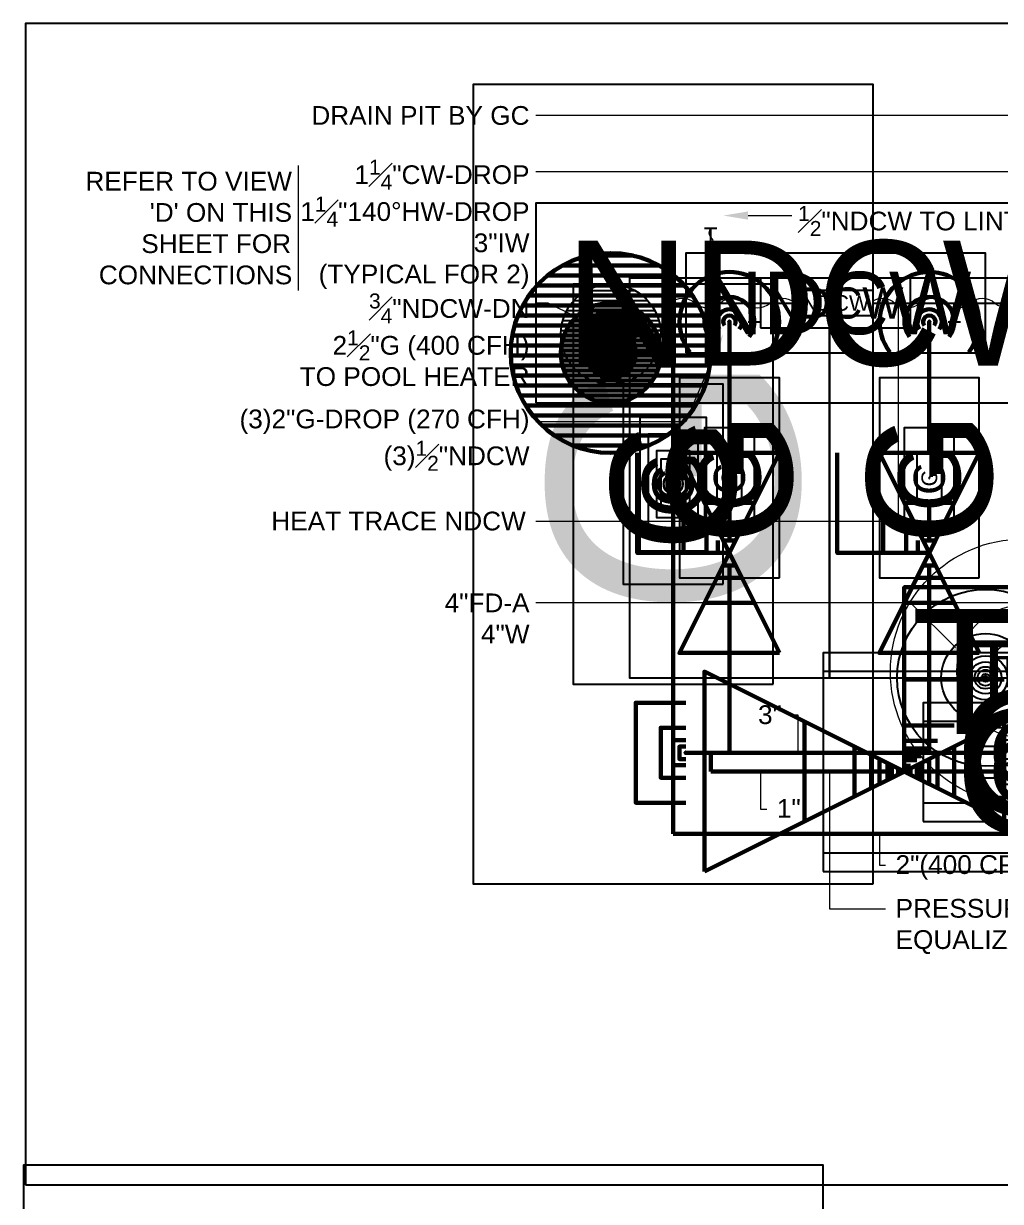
# Model space of a CAD drawing. Extents: x -6836 to 13740, y -142 to 3166.
# Drawn here: x 1197 to 1431.6, y 1227.3 to 1510.1 of the extents above; entities that cross this region are included whole.
import ezdxf
from ezdxf import colors
from ezdxf.entities.mleader import LeaderData, LeaderLine
from ezdxf.enums import TextEntityAlignment as Align
from ezdxf.math import Vec2, Vec3

# ---------------------------------------------------------------- set-up
doc = ezdxf.new("R2010")
doc.units = 0
doc.header["$LTSCALE"] = 18
doc.header["$MEASUREMENT"] = 0
for name, color, linetype, lineweight in [('G-ANNO-TEXT', 70, 'Continuous', 0), ('G-ANNO-TEXT @ 1', 70, 'Continuous', 0), ('G-ANNO-TEXT @ 192', 70, 'Continuous', 0), ('G-ANNO-TEXT @ 384', 70, 'Continuous', 0), ('G-ANNO-TEXT @ 48', 70, 'Continuous', 0), ('G-ANNO-TEXT @ 96', 70, 'Continuous', 0), ('P-GAS-N', 3, 'Continuous', 60), ('P-GAS-N @ 1 (1)', 3, 'Continuous', 60), ('P-GAS-N @ 1 (2)', 3, 'Continuous', 60), ('P-GAS-N @ 12', 3, 'Continuous', 60), ('P-GAS-N @ 128', 3, 'Continuous', 60), ('P-GAS-N @ 16', 3, 'Continuous', 60), ('P-GAS-N @ 192', 3, 'Continuous', 60), ('P-GAS-N @ 2', 3, 'Continuous', 60), ('P-GAS-N @ 24', 3, 'Continuous', 60), ('P-GAS-N @ 384', 3, 'Continuous', 60), ('P-GAS-N @ 4', 3, 'Continuous', 60), ('P-GAS-N @ 48', 3, 'Continuous', 60), ('P-GAS-N @ 64', 3, 'Continuous', 60), ('P-GAS-N @ 768', 3, 'Continuous', 60), ('P-GAS-N @ 8', 3, 'Continuous', 60), ('P-GAS-N @ 96', 3, 'Continuous', 60)]:
    doc.layers.add(name, color=color, linetype=linetype, lineweight=lineweight)
for name, color, linetype in [('P-IW-N', 1, 'Continuous'), ('P-IW-N @ 1 (1)', 1, 'Continuous'), ('P-IW-N @ 1 (2)', 1, 'Continuous'), ('P-IW-N @ 128', 1, 'Continuous'), ('P-IW-N @ 192', 1, 'Continuous'), ('P-IW-N @ 384', 1, 'Continuous'), ('P-IW-N @ 48', 1, 'Continuous'), ('P-IW-N @ 64', 1, 'Continuous'), ('P-IW-N @ 768', 1, 'Continuous'), ('P-IW-N @ 96', 1, 'Continuous'), ('P-NDCW-N', 4, 'Continuous'), ('P-NDCW-N @ 1 (1)', 4, 'Continuous'), ('P-NDCW-N @ 192', 4, 'Continuous'), ('P-NDCW-N @ 384', 4, 'Continuous'), ('P-NDCW-N @ 48', 4, 'Continuous'), ('P-NDCW-N @ 96', 4, 'Continuous'), ('P-SAN-N', 6, 'Continuous'), ('P-SAN-N @ 1 (1)', 6, 'Continuous'), ('P-SAN-N @ 192', 6, 'Continuous'), ('P-SAN-N @ 384', 6, 'Continuous'), ('P-SAN-N @ 48', 6, 'Continuous'), ('P-SAN-N @ 96', 6, 'Continuous')]:
    doc.layers.add(name, color=color, linetype=linetype)
doc.styles.add('Arial', font='arial.ttf')
doc.dimstyles.new('Loop048', dxfattribs={"dimscale": 0, "dimtxt": 0.09375, "dimasz": 0.03125, "dimexe": 0.0625, "dimexo": 0.0625, "dimgap": 0.09375, "dimtad": 1, "dimdec": 4, "dimzin": 3, "dimdsep": 46, "dimlunit": 4, "dimtxsty": 'Arial', "dimblk": 'OBLIQUE', "dimcen": 0.09375, "dimdle": 0.0625, "dimclrd": 256, "dimclre": 256, "dimclrt": 256, "dimadec": 4, "dimazin": 0, "dimtfac": 0.8, "dimtdec": 4, "dimtix": 1, "dimtofl": 0, "dimtmove": 1, "dimatfit": 0, "dimldrblk": 'LeaderNoteBlock', "dimfxl": 1, "dimfrac": 1, "dimtolj": 1, "dimtzin": 0, "dimlwd": -1, "dimlwe": -1, "dimarcsym": 0})

# ---------------------------------------------------------------- blocks, each defined once
blk = doc.blocks.new('*U3')
at = {"linetype": 'Continuous'}
blk.add_arc((0, 0), 0.03112, 232.56697, 127.43303, dxfattribs=at)
blk = doc.blocks.new('*U2322')
at = {"layer": 'P-GAS-N @ 1 (1)', "rotation": 89.99999999999999}
blk.add_blockref('*U3', (1366.5, 1438.5), dxfattribs=at)
at = {"layer": 'P-GAS-N @ 192', "xscale": 192, "yscale": 192, "zscale": 192, "rotation": 89.99999999999999}
blk.add_blockref('*U3', (1366.5, 1438.5), dxfattribs=at)
at = {"layer": 'P-GAS-N @ 384', "xscale": 384, "yscale": 384, "zscale": 384, "rotation": 89.99999999999999}
blk.add_blockref('*U3', (1366.5, 1438.5), dxfattribs=at)
at = {"layer": 'P-GAS-N @ 48', "xscale": 48, "yscale": 48, "zscale": 48, "rotation": 90}
blk.add_blockref('*U3', (1366.5, 1438.5), dxfattribs=at)
at = {"layer": 'P-GAS-N @ 96', "xscale": 96, "yscale": 96, "zscale": 96, "rotation": 89.99999999999999}
blk.add_blockref('*U3', (1366.5, 1438.5), dxfattribs=at)
blk = doc.blocks.new('*U42')
at = {"linetype": 'Continuous'}
for points in [[(0, 0), (0, 0.05761), (0.0625, 0.05761)], [(-0.0625, -0.03125), (-0.0625, 0.03125), (0.0625, -0.03125), (0.0625, 0.03125), (-0.0625, -0.03125)]]:
    blk.add_lwpolyline(points, dxfattribs=at)
blk = doc.blocks.new('*U2323')
at = {"layer": 'P-GAS-N @ 1 (1)', "rotation": 89.99999999999999}
blk.add_blockref('*U42', (1366.5, 1383), dxfattribs=at)
at = {"layer": 'P-GAS-N @ 192', "xscale": 192, "yscale": 192, "zscale": 192, "rotation": 89.99999999999999}
blk.add_blockref('*U42', (1366.5, 1383), dxfattribs=at)
at = {"layer": 'P-GAS-N @ 384', "xscale": 384, "yscale": 384, "zscale": 384, "rotation": 89.99999999999999}
blk.add_blockref('*U42', (1366.5, 1383), dxfattribs=at)
at = {"layer": 'P-GAS-N @ 48', "xscale": 48, "yscale": 48, "zscale": 48, "rotation": 90}
blk.add_blockref('*U42', (1366.5, 1383), dxfattribs=at)
at = {"layer": 'P-GAS-N @ 96', "xscale": 96, "yscale": 96, "zscale": 96, "rotation": 89.99999999999999}
blk.add_blockref('*U42', (1366.5, 1383), dxfattribs=at)
blk = doc.blocks.new('*U31')
at = {"layer": 'DEFPOINTS'}
blk.add_lwpolyline([(-0.125, -0.0625), (0.125, -0.0625), (0.125, 0.0625), (-0.125, 0.0625)], close=True, dxfattribs=at)
at = {"style": 'Arial'}
blk.add_text('G', height=0.07812, dxfattribs=at).set_placement((0, 0), align=Align.MIDDLE)
blk = doc.blocks.new('*U2324')
at = {"layer": 'P-GAS-N @ 1 (1)', "rotation": 89.99999999999999}
blk.add_blockref('*U31', (1366.5, 1401), dxfattribs=at)
at = {"layer": 'P-GAS-N @ 192', "xscale": 192, "yscale": 192, "zscale": 192, "rotation": 89.99999999999999}
blk.add_blockref('*U31', (1366.5, 1401), dxfattribs=at)
at = {"layer": 'P-GAS-N @ 384', "xscale": 384, "yscale": 384, "zscale": 384, "rotation": 89.99999999999999}
blk.add_blockref('*U31', (1366.5, 1401), dxfattribs=at)
at = {"layer": 'P-GAS-N @ 48', "xscale": 48, "yscale": 48, "zscale": 48, "rotation": 90}
blk.add_blockref('*U31', (1366.5, 1401), dxfattribs=at)
at = {"layer": 'P-GAS-N @ 96', "xscale": 96, "yscale": 96, "zscale": 96, "rotation": 89.99999999999999}
blk.add_blockref('*U31', (1366.5, 1401), dxfattribs=at)
blk = doc.blocks.new('*U2717')
at = {"layer": 'P-GAS-N @ 1 (1)', "rotation": 89.99999999999999}
blk.add_blockref('*U3', (1414.5, 1438.5), dxfattribs=at)
at = {"layer": 'P-GAS-N @ 192', "xscale": 192, "yscale": 192, "zscale": 192, "rotation": 89.99999999999999}
blk.add_blockref('*U3', (1414.5, 1438.5), dxfattribs=at)
at = {"layer": 'P-GAS-N @ 384', "xscale": 384, "yscale": 384, "zscale": 384, "rotation": 89.99999999999999}
blk.add_blockref('*U3', (1414.5, 1438.5), dxfattribs=at)
at = {"layer": 'P-GAS-N @ 48', "xscale": 48, "yscale": 48, "zscale": 48, "rotation": 90}
blk.add_blockref('*U3', (1414.5, 1438.5), dxfattribs=at)
at = {"layer": 'P-GAS-N @ 96', "xscale": 96, "yscale": 96, "zscale": 96, "rotation": 89.99999999999999}
blk.add_blockref('*U3', (1414.5, 1438.5), dxfattribs=at)
blk = doc.blocks.new('*U2718')
at = {"layer": 'P-GAS-N @ 1 (1)', "rotation": 89.99999999999999}
blk.add_blockref('*U42', (1414.5, 1383), dxfattribs=at)
at = {"layer": 'P-GAS-N @ 192', "xscale": 192, "yscale": 192, "zscale": 192, "rotation": 89.99999999999999}
blk.add_blockref('*U42', (1414.5, 1383), dxfattribs=at)
at = {"layer": 'P-GAS-N @ 384', "xscale": 384, "yscale": 384, "zscale": 384, "rotation": 89.99999999999999}
blk.add_blockref('*U42', (1414.5, 1383), dxfattribs=at)
at = {"layer": 'P-GAS-N @ 48', "xscale": 48, "yscale": 48, "zscale": 48, "rotation": 90}
blk.add_blockref('*U42', (1414.5, 1383), dxfattribs=at)
at = {"layer": 'P-GAS-N @ 96', "xscale": 96, "yscale": 96, "zscale": 96, "rotation": 89.99999999999999}
blk.add_blockref('*U42', (1414.5, 1383), dxfattribs=at)
blk = doc.blocks.new('*U2719')
at = {"layer": 'P-GAS-N @ 1 (1)', "rotation": 89.99999999999999}
blk.add_blockref('*U31', (1414.5, 1401), dxfattribs=at)
at = {"layer": 'P-GAS-N @ 192', "xscale": 192, "yscale": 192, "zscale": 192, "rotation": 89.99999999999999}
blk.add_blockref('*U31', (1414.5, 1401), dxfattribs=at)
at = {"layer": 'P-GAS-N @ 384', "xscale": 384, "yscale": 384, "zscale": 384, "rotation": 89.99999999999999}
blk.add_blockref('*U31', (1414.5, 1401), dxfattribs=at)
at = {"layer": 'P-GAS-N @ 48', "xscale": 48, "yscale": 48, "zscale": 48, "rotation": 90}
blk.add_blockref('*U31', (1414.5, 1401), dxfattribs=at)
at = {"layer": 'P-GAS-N @ 96', "xscale": 96, "yscale": 96, "zscale": 96, "rotation": 89.99999999999999}
blk.add_blockref('*U31', (1414.5, 1401), dxfattribs=at)
blk = doc.blocks.new('*U64')
at = {"linetype": 'Continuous'}
blk.add_lwpolyline([(0, -0.03125), (-0.03125, -0.03125), (-0.03125, 0.03125), (0, 0.03125)], dxfattribs=at)
blk = doc.blocks.new('*U2723')
at = {"layer": 'P-GAS-N @ 1 (1)'}
blk.add_blockref('*U64', (1356, 1335), dxfattribs=at)
at = {"layer": 'P-GAS-N @ 192', "xscale": 192, "yscale": 192, "zscale": 192}
blk.add_blockref('*U64', (1356, 1335), dxfattribs=at)
at = {"layer": 'P-GAS-N @ 384', "xscale": 384, "yscale": 384, "zscale": 384}
blk.add_blockref('*U64', (1356, 1335), dxfattribs=at)
at = {"layer": 'P-GAS-N @ 48', "xscale": 48, "yscale": 48, "zscale": 48}
blk.add_blockref('*U64', (1356, 1335), dxfattribs=at)
at = {"layer": 'P-GAS-N @ 96', "xscale": 96, "yscale": 96, "zscale": 96}
blk.add_blockref('*U64', (1356, 1335), dxfattribs=at)
blk = doc.blocks.new('_Oblique')
at = {"color": 0, "linetype": 'ByBlock', "lineweight": -2}
blk.add_line((-0.5, -0.5), (0.5, 0.5), dxfattribs=at)
blk = doc.blocks.new('LeaderNoteBlock')
blk.add_ellipse((0, 0), major_axis=(1, 0), ratio=0.25, start_param=5.387521, end_param=10.320443)
blk = doc.blocks.new('Gas Pipe Type')
at = {"layer": 'DEFPOINTS'}
blk.add_lwpolyline([(-0.125, -0.0625), (0.125, -0.0625), (0.125, 0.0625), (-0.125, 0.0625)], close=True, dxfattribs=at)
at = {"style": 'Arial'}
blk.add_text('G', height=0.07812, dxfattribs=at).set_placement((0, 0), align=Align.MIDDLE)
blk = doc.blocks.new('*U2724')
at = {"layer": 'P-GAS-N @ 1 (1)', "linetype": 'ByBlock', "lineweight": -2}
blk.add_blockref('Gas Pipe Type', (1437, 1335), dxfattribs=at)
at = {"layer": 'P-GAS-N @ 192', "linetype": 'ByBlock', "lineweight": -2, "xscale": 192, "yscale": 192, "zscale": 192}
blk.add_blockref('Gas Pipe Type', (1437, 1335), dxfattribs=at)
at = {"layer": 'P-GAS-N @ 384', "linetype": 'ByBlock', "lineweight": -2, "xscale": 384, "yscale": 384, "zscale": 384}
blk.add_blockref('Gas Pipe Type', (1437, 1335), dxfattribs=at)
at = {"layer": 'P-GAS-N @ 48', "linetype": 'ByBlock', "lineweight": -2, "xscale": 48, "yscale": 48, "zscale": 48}
blk.add_blockref('Gas Pipe Type', (1437, 1335), dxfattribs=at)
at = {"layer": 'P-GAS-N @ 96', "linetype": 'ByBlock', "lineweight": -2, "xscale": 96, "yscale": 96, "zscale": 96}
blk.add_blockref('Gas Pipe Type', (1437, 1335), dxfattribs=at)
blk = doc.blocks.new('*U2725')
at = {"layer": 'P-GAS-N @ 1 (1)', "linetype": 'ByBlock', "lineweight": -2}
blk.add_blockref('Gas Pipe Type', (1437, 1330.5), dxfattribs=at)
at = {"layer": 'P-GAS-N @ 192', "linetype": 'ByBlock', "lineweight": -2, "xscale": 192, "yscale": 192, "zscale": 192}
blk.add_blockref('Gas Pipe Type', (1437, 1330.5), dxfattribs=at)
at = {"layer": 'P-GAS-N @ 384', "linetype": 'ByBlock', "lineweight": -2, "xscale": 384, "yscale": 384, "zscale": 384}
blk.add_blockref('Gas Pipe Type', (1437, 1330.5), dxfattribs=at)
at = {"layer": 'P-GAS-N @ 48', "linetype": 'ByBlock', "lineweight": -2, "xscale": 48, "yscale": 48, "zscale": 48}
blk.add_blockref('Gas Pipe Type', (1437, 1330.5), dxfattribs=at)
at = {"layer": 'P-GAS-N @ 96', "linetype": 'ByBlock', "lineweight": -2, "xscale": 96, "yscale": 96, "zscale": 96}
blk.add_blockref('Gas Pipe Type', (1437, 1330.5), dxfattribs=at)
blk = doc.blocks.new('*U36')
h = blk.add_hatch()
h.set_pattern_fill('ANSI31', color=256, scale=0.025, angle=135)
edge = h.paths.add_edge_path()
edge.add_arc((0, 0), 0.03125, 0, 360)
blk.add_circle((0, 0), 0.03125)
blk = doc.blocks.new('*U2726')
at = {"layer": 'P-NDCW-N @ 1 (1)'}
blk.add_blockref('*U36', (1338, 1435.5), dxfattribs=at)
at = {"layer": 'P-NDCW-N @ 192', "xscale": 192, "yscale": 192, "zscale": 192}
blk.add_blockref('*U36', (1338, 1435.5), dxfattribs=at)
at = {"layer": 'P-NDCW-N @ 384', "xscale": 384, "yscale": 384, "zscale": 384}
blk.add_blockref('*U36', (1338, 1435.5), dxfattribs=at)
at = {"layer": 'P-NDCW-N @ 48', "xscale": 48, "yscale": 48, "zscale": 48}
blk.add_blockref('*U36', (1338, 1435.5), dxfattribs=at)
at = {"layer": 'P-NDCW-N @ 96', "xscale": 96, "yscale": 96, "zscale": 96}
blk.add_blockref('*U36', (1338, 1435.5), dxfattribs=at)
blk = doc.blocks.new('*U84')
at = {"layer": 'DEFPOINTS'}
blk.add_lwpolyline([(-0.1875, -0.0625), (0.1875, -0.0625), (0.1875, 0.0625), (-0.1875, 0.0625)], close=True, dxfattribs=at)
at = {"style": 'Arial'}
blk.add_text('NDCW', height=0.078125, dxfattribs=at).set_placement((0, 0), align=Align.MIDDLE)
blk = doc.blocks.new('*U2727')
at = {"layer": 'P-NDCW-N @ 1 (1)', "linetype": 'ByBlock', "lineweight": -2}
blk.add_blockref('*U84', (1392, 1443), dxfattribs=at)
at = {"layer": 'P-NDCW-N @ 192', "linetype": 'ByBlock', "lineweight": -2, "xscale": 192, "yscale": 192, "zscale": 192}
blk.add_blockref('*U84', (1392, 1443), dxfattribs=at)
at = {"layer": 'P-NDCW-N @ 384', "linetype": 'ByBlock', "lineweight": -2, "xscale": 384, "yscale": 384, "zscale": 384}
blk.add_blockref('*U84', (1392, 1443), dxfattribs=at)
at = {"layer": 'P-NDCW-N @ 48', "linetype": 'ByBlock', "lineweight": -2, "xscale": 48, "yscale": 48, "zscale": 48}
blk.add_blockref('*U84', (1392, 1443), dxfattribs=at)
at = {"layer": 'P-NDCW-N @ 96', "linetype": 'ByBlock', "lineweight": -2, "xscale": 96, "yscale": 96, "zscale": 96}
blk.add_blockref('*U84', (1392, 1443), dxfattribs=at)
blk = doc.blocks.new('*U2853')
at = {"layer": 'P-GAS-N @ 1 (1)'}
blk.add_blockref('*U36', (1338, 1431), dxfattribs=at)
at = {"layer": 'P-GAS-N @ 1 (2)'}
blk.add_blockref('*U36', (1338, 1431), dxfattribs=at)
at = {"layer": 'P-GAS-N @ 12', "xscale": 12, "yscale": 12, "zscale": 12}
blk.add_blockref('*U36', (1338, 1431), dxfattribs=at)
at = {"layer": 'P-GAS-N @ 128', "xscale": 128, "yscale": 128, "zscale": 128}
blk.add_blockref('*U36', (1338, 1431), dxfattribs=at)
at = {"layer": 'P-GAS-N @ 16', "xscale": 16, "yscale": 16, "zscale": 16}
blk.add_blockref('*U36', (1338, 1431), dxfattribs=at)
at = {"layer": 'P-GAS-N @ 192', "xscale": 192, "yscale": 192, "zscale": 192}
blk.add_blockref('*U36', (1338, 1431), dxfattribs=at)
at = {"layer": 'P-GAS-N @ 2', "xscale": 2, "yscale": 2, "zscale": 2}
blk.add_blockref('*U36', (1338, 1431), dxfattribs=at)
at = {"layer": 'P-GAS-N @ 24', "xscale": 24, "yscale": 24, "zscale": 24}
blk.add_blockref('*U36', (1338, 1431), dxfattribs=at)
at = {"layer": 'P-GAS-N @ 384', "xscale": 384, "yscale": 384, "zscale": 384}
blk.add_blockref('*U36', (1338, 1431), dxfattribs=at)
at = {"layer": 'P-GAS-N @ 4', "xscale": 4, "yscale": 4, "zscale": 4}
blk.add_blockref('*U36', (1338, 1431), dxfattribs=at)
at = {"layer": 'P-GAS-N @ 48', "xscale": 48, "yscale": 48, "zscale": 48}
blk.add_blockref('*U36', (1338, 1431), dxfattribs=at)
at = {"layer": 'P-GAS-N @ 64', "xscale": 64, "yscale": 64, "zscale": 64}
blk.add_blockref('*U36', (1338, 1431), dxfattribs=at)
at = {"layer": 'P-GAS-N @ 768', "xscale": 768, "yscale": 768, "zscale": 768}
blk.add_blockref('*U36', (1338, 1431), dxfattribs=at)
at = {"layer": 'P-GAS-N @ 8', "xscale": 8, "yscale": 8, "zscale": 8}
blk.add_blockref('*U36', (1338, 1431), dxfattribs=at)
at = {"layer": 'P-GAS-N @ 96', "xscale": 96, "yscale": 96, "zscale": 96}
blk.add_blockref('*U36', (1338, 1431), dxfattribs=at)
blk = doc.blocks.new('*U2855')
at = {"layer": 'P-GAS-N @ 1 (1)', "linetype": 'ByBlock', "lineweight": -2, "rotation": 90}
blk.add_blockref('Gas Pipe Type', (1353, 1399.5), dxfattribs=at)
at = {"layer": 'P-GAS-N @ 1 (2)', "linetype": 'ByBlock', "lineweight": -2, "rotation": 89.99999999999999}
blk.add_blockref('Gas Pipe Type', (1353, 1399.5), dxfattribs=at)
at = {"layer": 'P-GAS-N @ 128', "linetype": 'ByBlock', "lineweight": -2, "xscale": 128, "yscale": 128, "zscale": 128, "rotation": 89.99999999999999}
blk.add_blockref('Gas Pipe Type', (1353, 1399.5), dxfattribs=at)
at = {"layer": 'P-GAS-N @ 192', "linetype": 'ByBlock', "lineweight": -2, "xscale": 192.0000000000001, "yscale": 192.0000000000001, "zscale": 192.0000000000001, "rotation": 89.99999999999999}
blk.add_blockref('Gas Pipe Type', (1353, 1399.5), dxfattribs=at)
at = {"layer": 'P-GAS-N @ 384', "linetype": 'ByBlock', "lineweight": -2, "xscale": 384.0000000000001, "yscale": 384.0000000000001, "zscale": 384.0000000000001, "rotation": 89.99999999999999}
blk.add_blockref('Gas Pipe Type', (1353, 1399.5), dxfattribs=at)
at = {"layer": 'P-GAS-N @ 48', "linetype": 'ByBlock', "lineweight": -2, "xscale": 48.00000000000001, "yscale": 48.00000000000001, "zscale": 48.00000000000001, "rotation": 89.99999999999999}
blk.add_blockref('Gas Pipe Type', (1353, 1399.5), dxfattribs=at)
at = {"layer": 'P-GAS-N @ 64', "linetype": 'ByBlock', "lineweight": -2, "xscale": 64.00000000000001, "yscale": 64.00000000000001, "zscale": 64.00000000000001, "rotation": 89.99999999999999}
blk.add_blockref('Gas Pipe Type', (1353, 1399.5), dxfattribs=at)
at = {"layer": 'P-GAS-N @ 768', "linetype": 'ByBlock', "lineweight": -2, "xscale": 768.0000000000002, "yscale": 768.0000000000002, "zscale": 768.0000000000002, "rotation": 89.99999999999999}
blk.add_blockref('Gas Pipe Type', (1353, 1399.5), dxfattribs=at)
at = {"layer": 'P-GAS-N @ 96', "linetype": 'ByBlock', "lineweight": -2, "xscale": 96.00000000000003, "yscale": 96.00000000000003, "zscale": 96.00000000000003, "rotation": 89.99999999999999}
blk.add_blockref('Gas Pipe Type', (1353, 1399.5), dxfattribs=at)
blk = doc.blocks.new('DRAIN')
at = {"linetype": 'Continuous'}
blk.add_circle((0, 0), 0.05531, dxfattribs=at)
at = {"color": 7, "linetype": 'Continuous'}
blk.add_circle((0, 0), 0.01, dxfattribs=at)
blk = doc.blocks.new('*U2865')
at = {"layer": 'P-SAN-N @ 1 (1)'}
blk.add_blockref('DRAIN', (1428, 1353), dxfattribs=at)
at = {"layer": 'P-SAN-N @ 192', "xscale": 192, "yscale": 192, "zscale": 192}
blk.add_blockref('DRAIN', (1428, 1353), dxfattribs=at)
at = {"layer": 'P-SAN-N @ 384', "xscale": 384, "yscale": 384, "zscale": 384}
blk.add_blockref('DRAIN', (1428, 1353), dxfattribs=at)
at = {"layer": 'P-SAN-N @ 48', "xscale": 48, "yscale": 48, "zscale": 48}
blk.add_blockref('DRAIN', (1428, 1353), dxfattribs=at)
at = {"layer": 'P-SAN-N @ 96', "xscale": 96, "yscale": 96, "zscale": 96}
blk.add_blockref('DRAIN', (1428, 1353), dxfattribs=at)
blk = doc.blocks.new('TrapPrimer')
at = {"linetype": 'Continuous'}
blk.add_circle((0, 0), 0.08289, dxfattribs=at)
at = {"linetype": 'Continuous', "style": 'Arial'}
blk.add_text('TP', height=0.078125, dxfattribs=at).set_placement((0, 0), align=Align.MIDDLE)
blk = doc.blocks.new('*U2866')
at = {"layer": 'G-ANNO-TEXT @ 1'}
blk.add_blockref('TrapPrimer', (1437, 1354.5), dxfattribs=at)
at = {"layer": 'G-ANNO-TEXT @ 192', "xscale": 192, "yscale": 192, "zscale": 192}
blk.add_blockref('TrapPrimer', (1437, 1354.5), dxfattribs=at)
at = {"layer": 'G-ANNO-TEXT @ 384', "xscale": 384, "yscale": 384, "zscale": 384}
blk.add_blockref('TrapPrimer', (1437, 1354.5), dxfattribs=at)
at = {"layer": 'G-ANNO-TEXT @ 48', "xscale": 48, "yscale": 48, "zscale": 48}
blk.add_blockref('TrapPrimer', (1437, 1354.5), dxfattribs=at)
at = {"layer": 'G-ANNO-TEXT @ 96', "xscale": 96, "yscale": 96, "zscale": 96}
blk.add_blockref('TrapPrimer', (1437, 1354.5), dxfattribs=at)
blk = doc.blocks.new('*U65')
at = {"layer": 'DEFPOINTS'}
blk.add_lwpolyline([(-0.125, -0.0625), (0.125, -0.0625), (0.125, 0.0625), (-0.125, 0.0625)], close=True, dxfattribs=at)
at = {"style": 'Arial'}
blk.add_text('IW', height=0.078125, dxfattribs=at).set_placement((0, 0), align=Align.MIDDLE)
blk = doc.blocks.new('*U2936')
at = {"layer": 'P-IW-N @ 1 (1)', "linetype": 'ByBlock', "lineweight": -2}
blk.add_blockref('*U65', (1293, 1188), dxfattribs=at)
at = {"layer": 'P-IW-N @ 1 (2)', "linetype": 'ByBlock', "lineweight": -2}
blk.add_blockref('*U65', (1293, 1188), dxfattribs=at)
at = {"layer": 'P-IW-N @ 128', "linetype": 'ByBlock', "lineweight": -2, "xscale": 128, "yscale": 128, "zscale": 128}
blk.add_blockref('*U65', (1293, 1188), dxfattribs=at)
at = {"layer": 'P-IW-N @ 192', "linetype": 'ByBlock', "lineweight": -2, "xscale": 192, "yscale": 192, "zscale": 192}
blk.add_blockref('*U65', (1293, 1188), dxfattribs=at)
at = {"layer": 'P-IW-N @ 384', "linetype": 'ByBlock', "lineweight": -2, "xscale": 384, "yscale": 384, "zscale": 384}
blk.add_blockref('*U65', (1293, 1188), dxfattribs=at)
at = {"layer": 'P-IW-N @ 48', "linetype": 'ByBlock', "lineweight": -2, "xscale": 48, "yscale": 48, "zscale": 48}
blk.add_blockref('*U65', (1293, 1188), dxfattribs=at)
at = {"layer": 'P-IW-N @ 64', "linetype": 'ByBlock', "lineweight": -2, "xscale": 64, "yscale": 64, "zscale": 64}
blk.add_blockref('*U65', (1293, 1188), dxfattribs=at)
at = {"layer": 'P-IW-N @ 768', "linetype": 'ByBlock', "lineweight": -2, "xscale": 768, "yscale": 768, "zscale": 768}
blk.add_blockref('*U65', (1293, 1188), dxfattribs=at)
at = {"layer": 'P-IW-N @ 96', "linetype": 'ByBlock', "lineweight": -2, "xscale": 96, "yscale": 96, "zscale": 96}
blk.add_blockref('*U65', (1293, 1188), dxfattribs=at)
blk = doc.blocks.new('*U2938')
at = {"layer": 'P-GAS-N @ 1 (1)'}
blk.add_blockref('*U42', (1408.5, 1330.5), dxfattribs=at)
at = {"layer": 'P-GAS-N @ 1 (2)'}
blk.add_blockref('*U42', (1408.5, 1330.5), dxfattribs=at)
at = {"layer": 'P-GAS-N @ 12', "xscale": 12, "yscale": 12, "zscale": 12}
blk.add_blockref('*U42', (1408.5, 1330.5), dxfattribs=at)
at = {"layer": 'P-GAS-N @ 128', "xscale": 128, "yscale": 128, "zscale": 128}
blk.add_blockref('*U42', (1408.5, 1330.5), dxfattribs=at)
at = {"layer": 'P-GAS-N @ 16', "xscale": 16, "yscale": 16, "zscale": 16}
blk.add_blockref('*U42', (1408.5, 1330.5), dxfattribs=at)
at = {"layer": 'P-GAS-N @ 192', "xscale": 192, "yscale": 192, "zscale": 192}
blk.add_blockref('*U42', (1408.5, 1330.5), dxfattribs=at)
at = {"layer": 'P-GAS-N @ 2', "xscale": 2, "yscale": 2, "zscale": 2}
blk.add_blockref('*U42', (1408.5, 1330.5), dxfattribs=at)
at = {"layer": 'P-GAS-N @ 24', "xscale": 24, "yscale": 24, "zscale": 24}
blk.add_blockref('*U42', (1408.5, 1330.5), dxfattribs=at)
at = {"layer": 'P-GAS-N @ 384', "xscale": 384, "yscale": 384, "zscale": 384}
blk.add_blockref('*U42', (1408.5, 1330.5), dxfattribs=at)
at = {"layer": 'P-GAS-N @ 4', "xscale": 4, "yscale": 4, "zscale": 4}
blk.add_blockref('*U42', (1408.5, 1330.5), dxfattribs=at)
at = {"layer": 'P-GAS-N @ 48', "xscale": 48, "yscale": 48, "zscale": 48}
blk.add_blockref('*U42', (1408.5, 1330.5), dxfattribs=at)
at = {"layer": 'P-GAS-N @ 64', "xscale": 64, "yscale": 64, "zscale": 64}
blk.add_blockref('*U42', (1408.5, 1330.5), dxfattribs=at)
at = {"layer": 'P-GAS-N @ 768', "xscale": 768, "yscale": 768, "zscale": 768}
blk.add_blockref('*U42', (1408.5, 1330.5), dxfattribs=at)
at = {"layer": 'P-GAS-N @ 8', "xscale": 8, "yscale": 8, "zscale": 8}
blk.add_blockref('*U42', (1408.5, 1330.5), dxfattribs=at)
at = {"layer": 'P-GAS-N @ 96', "xscale": 96, "yscale": 96, "zscale": 96}
blk.add_blockref('*U42', (1408.5, 1330.5), dxfattribs=at)

msp = doc.modelspace()

# ---------------------------------------------------------------- linework, layer by layer
at = {"layer": 'DEFPOINTS'}
msp.add_lwpolyline([(1197.43716, 1231.2205), (1917.54075, 1231.2205), (1917.54075, 1510.10246), (1197.43716, 1510.10246)], close=True, dxfattribs=at)
at = {"layer": 'G-ANNO-TEXT'}
msp.add_line((1263, 1446), (1263, 1476), dxfattribs=at)
for points in [[(1362, 1461, 0.381966011), (1362, 1458.75, -0.381966011), (1362, 1452.75, 0.381966011), (1362, 1446.75, -0.381966011), (1362, 1444.5)], [(1351.5, 1443, 0.381966011), (1352.25, 1443, -0.381966011), (1358.25, 1443, 0.381966011), (1364.25, 1443, -0.381966011), (1370.25, 1443, 0.381966011), (1376.25, 1443, -0.381966011), (1382.25, 1443, 0.051577884), (1383, 1442.45699, 0.051577884)], [(1353, 1435.5, 0.381966011), (1353, 1436.25, -0.381966011), (1353, 1442.25, 0.381966011), (1353, 1443)], [(1401, 1443.54301, -0.324004907), (1406.25, 1443, 0.381966011), (1412.25, 1443, -0.381966011), (1418.25, 1443, 0.381966011), (1424.25, 1443, -0.381966011), (1430.25, 1443, 0.381966011), (1436.25, 1443, -0.381966011), (1442.25, 1443, 0.381966011), (1448.25, 1443, -0.381966011), (1454.25, 1443, 0.381966011), (1460.25, 1443, -0.381966011), (1466.25, 1443, 0.381966011), (1467, 1443)], [(1341, 1435.5, 0.381966011), (1347, 1435.5, -0.381966011), (1353, 1435.5)]]:
    msp.add_lwpolyline(points, format="xyb", dxfattribs=at)
at = {"layer": 'P-GAS-N'}
for p, q in [((1366.5, 1438.5), (1366.5, 1407)), ((1414.5, 1438.5), (1414.5, 1407)), ((1339.5, 1431), (1353, 1431)), ((1353, 1431), (1353, 1405.5)), ((1366.5, 1395), (1366.5, 1386)), ((1414.5, 1395), (1414.5, 1386)), ((1353, 1393.5), (1353, 1315.5)), ((1366.5, 1380), (1366.5, 1335)), ((1414.5, 1380), (1414.5, 1335)), ((1431, 1335), (1356, 1335)), ((1362, 1335), (1362, 1330.5)), ((1362, 1330.5), (1405.5, 1330.5)), ((1411.5, 1330.5), (1431, 1330.5)), ((1353, 1315.5), (1477.5, 1315.5))]:
    msp.add_line(p, q, dxfattribs=at)
at = {"layer": 'P-NDCW-N'}
for p, q in [((1360.5, 1461), (1363.5, 1461)), ((1362, 1443), (1362, 1461)), ((1353, 1435.5), (1353, 1443)), ((1353, 1443), (1383, 1443)), ((1372.5, 1438.5), (1372.5, 1443)), ((1401, 1443), (1465.5, 1443)), ((1420.5, 1438.5), (1420.5, 1443)), ((1371, 1438.5), (1374, 1438.5)), ((1419, 1438.5), (1422, 1438.5)), ((1339.5, 1435.5), (1353, 1435.5))]:
    msp.add_line(p, q, dxfattribs=at)

# ---------------------------------------------------------------- block references
at = {"layer": 'G-ANNO-TEXT'}
msp.add_blockref('*U2866', (0, 0), dxfattribs=at)
at = {"layer": 'P-GAS-N'}
for name in ['*U2855', '*U2853', '*U2322', '*U2717', '*U2324', '*U2719', '*U2323', '*U2718', '*U2938', '*U2724', '*U2725', '*U2723']:
    msp.add_blockref(name, (0, 0), dxfattribs=at)
at = {"layer": 'P-IW-N'}
msp.add_blockref('*U2936', (0, 0), dxfattribs=at)
at = {"layer": 'P-NDCW-N'}
for name in ['*U2727', '*U2726']:
    msp.add_blockref(name, (0, 0), dxfattribs=at)
at = {"layer": 'P-SAN-N'}
msp.add_blockref('*U2865', (0, 0), dxfattribs=at)

# ---------------------------------------------------------------- texts
at = {"layer": 'G-ANNO-TEXT', "char_height": 4.5, "attachment_point": 1, "style": 'Arial'}
for s, width, insert in [("\\pi7.353;REFER TO VIEW \\P\\pi22.805;'D' ON THIS \\P\\pi20.77;SHEET FOR \\P\\pi10.573;CONNECTIONS ", 56.3833988, (1204.5, 1474.5)), ('2"(400 CFH)', 62.1, (1406.4, 1310.4)), ('PRESSURE EQUALIZATION LINE', 69.9015487, (1406.4, 1299.9))]:
    msp.add_mtext_dynamic_manual_height_columns(s, width=width, gutter_width=22.5, heights=[0], dxfattribs=dict(at, insert=insert))
at = {"layer": 'G-ANNO-TEXT', "char_height": 4.5, "style": 'Arial'}
for s, insert, width, attachment_point in [('HEAT TRACE NDCW', (1317.6, 1392.9), 62.1, 3), ('3"', (1379.1, 1346.4), 23.1, 3), ('1"', (1377.9, 1323.9), 24.6, 1)]:
    msp.add_mtext(s, dxfattribs=dict(at, insert=insert, width=width, attachment_point=attachment_point))

# ---------------------------------------------------------------- leaders
at = {"layer": 'G-ANNO-TEXT'}
for points in [[(1407, 1443), (1407, 1390.5), (1320, 1390.5)], [(1383, 1335), (1383, 1344), (1381.5, 1344)], [(1374, 1330.5), (1374, 1321.5), (1375.5, 1321.5)], [(1390.5, 1330.5), (1390.5, 1297.5), (1404, 1297.5)], [(1402.5, 1315.5), (1402.5, 1308), (1404, 1308)]]:
    msp.add_leader(points, dimstyle='Loop048', override={"dimscale": 0}, dxfattribs=at)
ml = msp.add_multileader_mtext('Standard', dxfattribs=at)
ml.set_content('DRAIN PIT BY GC', color=256, style='Arial')
ml.set_leader_properties(color=256, linetype='ByLayer', lineweight=-1)
ml.build(insert=Vec2(0, 0))
ml.multileader.update_dxf_attribs({"has_dogleg": 0, "dogleg_length": 0.125, "arrow_head_size": 6, "scale": 48})
ctx = ml.context
ctx.base_point, ctx.scale, ctx.char_height, ctx.arrow_head_size, ctx.landing_gap_size, ctx.plane_origin = Vec3(1265.33902, 1488), 48, 4.5, 6, 1.5, Vec3(1554, 1432.5)
ctx.text_align_type = 2
notes = []
notes.append((ctx, [(0, (1, 1, 0), (1326, 1488), (-1, 0), 6, [(0, [(1554, 1432.5), (1500, 1488)], 0, [])])]))
ctx.mtext.insert, ctx.mtext.alignment, ctx.mtext.flow_direction = Vec3(1318.5, 1490.28837), 3, 5
ml = msp.add_multileader_mtext('Standard', dxfattribs=at)
ml.set_content('\\A1;1{\\H0.8x;\\S1#4;}"CW-DROP\\P1{\\H0.8x;\\S1#4;}"140%%DHW-DROP\\P3"IW\\P(TYPICAL FOR 2)', color=256, style='Arial')
ml.set_leader_properties(color=256, linetype='ByLayer', lineweight=-1)
ml.build(insert=Vec2(0, 0))
ml.multileader.update_dxf_attribs({"has_dogleg": 0, "dogleg_length": 0.125, "arrow_head_size": 6, "scale": 48})
ctx = ml.context
ctx.base_point, ctx.scale, ctx.char_height, ctx.arrow_head_size, ctx.landing_gap_size, ctx.plane_origin = Vec3(1263.24086, 1474.5), 48, 4.5, 6, 1.5, Vec3(1515, 1419)
ctx.text_align_type = 2
notes.append((ctx, [(0, (1, 1, 0), (1326, 1474.5), (-1, 0), 6, [(0, [(1515, 1419), (1456.5, 1474.5)], 0, [])])]))
ctx.mtext.insert, ctx.mtext.alignment, ctx.mtext.flow_direction = Vec3(1318.5, 1477.41149), 3, 5
ml = msp.add_multileader_mtext('Standard', dxfattribs=at)
ml.set_content('\\A1;{\\H0.8x;\\S1#2;}"NDCW TO LINT INTERCEPTOR', color=256, style='Arial')
ml.set_leader_properties(color=256, linetype='ByLayer', lineweight=-1)
ml.build(insert=Vec2(0, 0))
ml.multileader.update_dxf_attribs({"has_dogleg": 0, "dogleg_length": 0.125, "arrow_head_size": 6, "scale": 48})
ctx = ml.context
ctx.base_point, ctx.scale, ctx.char_height, ctx.arrow_head_size, ctx.landing_gap_size, ctx.plane_origin = Vec3(1381.5, 1464), 48, 4.5, 6, 1.5, Vec3(1365, 1464)
notes.append((ctx, [(0, (1, 1, 0), (1375.5, 1464), (1, 0), 6, [(0, [(1365, 1464), (1377, 1464)], 0, [])])]))
ctx.mtext.insert, ctx.mtext.width, ctx.mtext.flow_direction = Vec3(1383, 1466.28837), 61.2667008, 5
ml = msp.add_multileader_mtext('Standard', dxfattribs=at)
ml.set_content('\\A1;{\\H0.8x;\\S3#4;}"NDCW-DN\\P2{\\H0.8x;\\S1#2;}"G (400 CFH)\\PTO POOL HEATER', color=256, style='Arial')
ml.set_leader_properties(color=256, linetype='ByLayer', lineweight=-1)
ml.build(insert=Vec2(0, 0))
ml.multileader.update_dxf_attribs({"has_dogleg": 0, "dogleg_length": 0.125, "arrow_head_size": 6, "scale": 48})
ctx = ml.context
ctx.base_point, ctx.scale, ctx.char_height, ctx.arrow_head_size, ctx.landing_gap_size, ctx.plane_origin = Vec3(1262.03615, 1443), 48, 4.5, 6, 1.5, Vec3(1335, 1443)
ctx.text_align_type = 2
notes.append((ctx, [(0, (1, 1, 0), (1326, 1443), (-1, 0), 6, [(0, [(1335, 1437), (1323, 1443)], 0, [])])]))
ctx.mtext.insert, ctx.mtext.alignment, ctx.mtext.flow_direction = Vec3(1318.5, 1445.28837), 3, 5
ml = msp.add_multileader_mtext('Standard', dxfattribs=at)
ml.set_content('\\A1;(3)2"G-DROP (270 CFH)\\P(3){\\H0.8x;\\S1#2;}"NDCW', color=256, style='Arial')
ml.set_leader_properties(color=256, linetype='ByLayer', lineweight=-1)
ml.build(insert=Vec2(0, 0))
ml.multileader.update_dxf_attribs({"has_dogleg": 0, "dogleg_length": 0.125, "arrow_head_size": 6, "scale": 48})
ctx = ml.context
ctx.base_point, ctx.scale, ctx.char_height, ctx.arrow_head_size, ctx.landing_gap_size, ctx.plane_origin = Vec3(1247.96214, 1414.5), 48, 4.5, 6, 1.5, Vec3(1365, 1405.5)
ctx.text_align_type = 2
notes.append((ctx, [(0, (1, 1, 0), (1326, 1414.5), (-1, 0), 6, [(0, [(1365, 1435.5), (1356, 1414.5)], 0, [])])]))
ctx.mtext.insert, ctx.mtext.alignment, ctx.mtext.flow_direction = Vec3(1318.5, 1417.41149), 3, 5
ml = msp.add_multileader_mtext('Standard', dxfattribs=at)
ml.set_content('4"FD-A\\P4"W', color=256, style='Arial')
ml.set_leader_properties(color=256, linetype='ByLayer', lineweight=-1)
ml.build(insert=Vec2(0, 0))
ml.multileader.update_dxf_attribs({"has_dogleg": 0, "dogleg_length": 0.125, "arrow_head_size": 6, "scale": 48})
ctx = ml.context
ctx.base_point, ctx.scale, ctx.char_height, ctx.arrow_head_size, ctx.landing_gap_size, ctx.plane_origin = Vec3(1296.67633, 1371), 48, 4.5, 6, 1.5, Vec3(1425, 1356)
ctx.text_align_type = 2
notes.append((ctx, [(0, (1, 1, 0), (1326, 1371), (-1, 0), 6, [(0, [(1425, 1356), (1410, 1371)], 0, [])])]))
ctx.mtext.insert, ctx.mtext.alignment, ctx.mtext.flow_direction = Vec3(1318.5, 1373.25), 3, 5
ml = msp.add_multileader_mtext('Standard', dxfattribs=at)
ml.set_content('', color=256, style='Arial')
ml.set_leader_properties(color=256, linetype='ByLayer', lineweight=-1)
ml.build(insert=Vec2(0, 0))
ml.multileader.update_dxf_attribs({"has_dogleg": 0, "dogleg_length": 0.125, "arrow_head_size": 6, "scale": 48})
ctx = ml.context
ctx.base_point, ctx.scale, ctx.char_height, ctx.arrow_head_size, ctx.landing_gap_size, ctx.plane_origin = Vec3(1407, 1371), 48, 4.5, 6, 1.5, Vec3(1587, 1366.5)
ctx.text_align_type = 2
notes.append((ctx, [(0, (1, 1, 0), (1416, 1371), (-1, 0), 6, [(0, [(1587, 1366.5), (1566, 1371)], 0, [])])]))
ctx.mtext.insert, ctx.mtext.alignment, ctx.mtext.flow_direction = Vec3(1408.5, 1373.25), 3, 5
for ctx, leaders in notes:
    for number, flags, end, landing, length, lines in leaders:
        leader = LeaderData()
        leader.index, (leader.has_last_leader_line, leader.has_dogleg_vector, leader.attachment_direction) = number, flags
        leader.last_leader_point, leader.dogleg_vector, leader.dogleg_length = Vec3(end), Vec3(landing), length
        for number, points, colour, breaks in lines:
            line = LeaderLine()
            line.index, line.vertices, line.color, line.breaks = number, Vec3.list(points), colors.encode_raw_color(colour), breaks
            leader.lines.append(line)
        ctx.leaders.append(leader)

doc.saveas('drawing.dxf')
